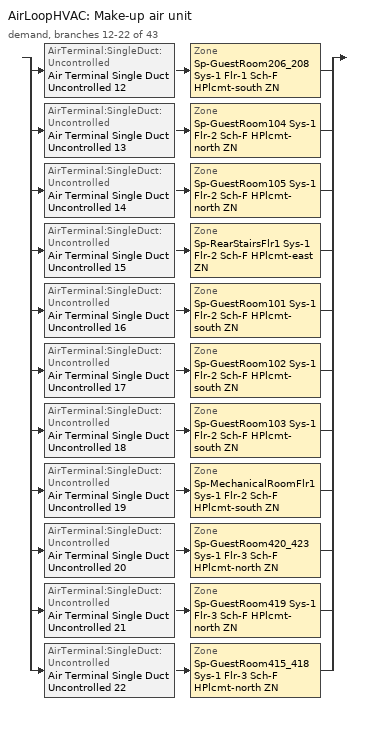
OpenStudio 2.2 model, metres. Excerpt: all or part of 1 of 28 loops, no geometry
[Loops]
AirLoopHVAC 'Make-up air unit'
 demand, branches 12-22 of 43: split
  | AirTerminal:SingleDuct:Uncontrolled 'Air Terminal Single Duct Uncontrolled 12' > Zone 'Sp-GuestRoom206_208 Sys-1 Flr-1 Sch-F HPlcmt-south ZN'
  | AirTerminal:SingleDuct:Uncontrolled 'Air Terminal Single Duct Uncontrolled 13' > Zone 'Sp-GuestRoom104 Sys-1 Flr-2 Sch-F HPlcmt-north ZN'
  | AirTerminal:SingleDuct:Uncontrolled 'Air Terminal Single Duct Uncontrolled 14' > Zone 'Sp-GuestRoom105 Sys-1 Flr-2 Sch-F HPlcmt-north ZN'
  | AirTerminal:SingleDuct:Uncontrolled 'Air Terminal Single Duct Uncontrolled 15' > Zone 'Sp-RearStairsFlr1 Sys-1 Flr-2 Sch-F HPlcmt-east ZN'
  | AirTerminal:SingleDuct:Uncontrolled 'Air Terminal Single Duct Uncontrolled 16' > Zone 'Sp-GuestRoom101 Sys-1 Flr-2 Sch-F HPlcmt-south ZN'
  | AirTerminal:SingleDuct:Uncontrolled 'Air Terminal Single Duct Uncontrolled 17' > Zone 'Sp-GuestRoom102 Sys-1 Flr-2 Sch-F HPlcmt-south ZN'
  | AirTerminal:SingleDuct:Uncontrolled 'Air Terminal Single Duct Uncontrolled 18' > Zone 'Sp-GuestRoom103 Sys-1 Flr-2 Sch-F HPlcmt-south ZN'
  | AirTerminal:SingleDuct:Uncontrolled 'Air Terminal Single Duct Uncontrolled 19' > Zone 'Sp-MechanicalRoomFlr1 Sys-1 Flr-2 Sch-F HPlcmt-south ZN'
  | AirTerminal:SingleDuct:Uncontrolled 'Air Terminal Single Duct Uncontrolled 20' > Zone 'Sp-GuestRoom420_423 Sys-1 Flr-3 Sch-F HPlcmt-north ZN'
  | AirTerminal:SingleDuct:Uncontrolled 'Air Terminal Single Duct Uncontrolled 21' > Zone 'Sp-GuestRoom419 Sys-1 Flr-3 Sch-F HPlcmt-north ZN'
  | AirTerminal:SingleDuct:Uncontrolled 'Air Terminal Single Duct Uncontrolled 22' > Zone 'Sp-GuestRoom415_418 Sys-1 Flr-3 Sch-F HPlcmt-north ZN'
[Sizing:Zone] Zone Cooling Design Supply Air Temperature Input Method=SupplyAirTemperature; Zone Cooling Design Supply Air Temperature {C}=13; Zone Cooling Design Supply Air Temperature Difference {deltaC}=11.11; Zone Heating Design Supply Air Temperature Input Method=SupplyAirTemperature; Zone Heating Design Supply Air Temperature {C}=43; Zone Heating Design Supply Air Temperature Difference {deltaC}=11.11; Zone Cooling Design Supply Air Humidity Ratio {kg-H2O/kg-air}=0.0085; Zone Heating Design Supply Air Humidity Ratio {kg-H2O/kg-air}=0.008; Zone Heating Sizing Factor=1.3; Zone Cooling Sizing Factor=1.1; Cooling Design Air Flow Method=DesignDay; Heating Design Air Flow Method=DesignDay; Account for Dedicated Outdoor Air System=No; Dedicated Outdoor Air System Control Strategy=NeutralSupplyAir; Dedicated Outdoor Air Low Setpoint Temperature for Design {C}=autosize; Dedicated Outdoor Air High Setpoint Temperature for Design {C}=autosize
Sp-GuestRoom206_208 Sys-1 Flr-1 Sch-F HPlcmt-south ZN; Sp-GuestRoom104 Sys-1 Flr-2 Sch-F HPlcmt-north ZN; Sp-GuestRoom105 Sys-1 Flr-2 Sch-F HPlcmt-north ZN; Sp-RearStairsFlr1 Sys-1 Flr-2 Sch-F HPlcmt-east ZN; Sp-GuestRoom101 Sys-1 Flr-2 Sch-F HPlcmt-south ZN; Sp-GuestRoom102 Sys-1 Flr-2 Sch-F HPlcmt-south ZN; Sp-GuestRoom103 Sys-1 Flr-2 Sch-F HPlcmt-south ZN; Sp-MechanicalRoomFlr1 Sys-1 Flr-2 Sch-F HPlcmt-south ZN; Sp-GuestRoom420_423 Sys-1 Flr-3 Sch-F HPlcmt-north ZN; Sp-GuestRoom419 Sys-1 Flr-3 Sch-F HPlcmt-north ZN; Sp-GuestRoom415_418 Sys-1 Flr-3 Sch-F HPlcmt-north ZN
[Zone equipment]
Sp-GuestRoom206_208 Sys-1 Flr-1 Sch-F HPlcmt-south ZN: Sp-GuestRoom206_208 Sys-1 Flr-1 Sch-F HPlcmt-south ZN PTAC, Zone HVAC Baseboard Convective Water 12, Air Terminal Single Duct Uncontrolled 12
Sp-GuestRoom104 Sys-1 Flr-2 Sch-F HPlcmt-north ZN: Sp-GuestRoom104 Sys-1 Flr-2 Sch-F HPlcmt-north ZN PTAC, Zone HVAC Baseboard Convective Water 13, Air Terminal Single Duct Uncontrolled 13
Sp-GuestRoom105 Sys-1 Flr-2 Sch-F HPlcmt-north ZN: Sp-GuestRoom105 Sys-1 Flr-2 Sch-F HPlcmt-north ZN PTAC, Zone HVAC Baseboard Convective Water 14, Air Terminal Single Duct Uncontrolled 14
Sp-RearStairsFlr1 Sys-1 Flr-2 Sch-F HPlcmt-east ZN: Sp-RearStairsFlr1 Sys-1 Flr-2 Sch-F HPlcmt-east ZN PTAC, Zone HVAC Baseboard Convective Water 15, Air Terminal Single Duct Uncontrolled 15
Sp-GuestRoom101 Sys-1 Flr-2 Sch-F HPlcmt-south ZN: Sp-GuestRoom101 Sys-1 Flr-2 Sch-F HPlcmt-south ZN PTAC, Zone HVAC Baseboard Convective Water 16, Air Terminal Single Duct Uncontrolled 16
Sp-GuestRoom102 Sys-1 Flr-2 Sch-F HPlcmt-south ZN: Sp-GuestRoom102 Sys-1 Flr-2 Sch-F HPlcmt-south ZN PTAC, Zone HVAC Baseboard Convective Water 17, Air Terminal Single Duct Uncontrolled 17
Sp-GuestRoom103 Sys-1 Flr-2 Sch-F HPlcmt-south ZN: Sp-GuestRoom103 Sys-1 Flr-2 Sch-F HPlcmt-south ZN PTAC, Zone HVAC Baseboard Convective Water 18, Air Terminal Single Duct Uncontrolled 18
Sp-MechanicalRoomFlr1 Sys-1 Flr-2 Sch-F HPlcmt-south ZN: Sp-MechanicalRoomFlr1 Sys-1 Flr-2 Sch-F HPlcmt-south ZN PTAC, Zone HVAC Baseboard Convective Water 19, Air Terminal Single Duct Uncontrolled 19
Sp-GuestRoom420_423 Sys-1 Flr-3 Sch-F HPlcmt-north ZN: Sp-GuestRoom420_423 Sys-1 Flr-3 Sch-F HPlcmt-north ZN PTAC, Zone HVAC Baseboard Convective Water 20, Air Terminal Single Duct Uncontrolled 20
Sp-GuestRoom419 Sys-1 Flr-3 Sch-F HPlcmt-north ZN: Sp-GuestRoom419 Sys-1 Flr-3 Sch-F HPlcmt-north ZN PTAC, Zone HVAC Baseboard Convective Water 21, Air Terminal Single Duct Uncontrolled 21
Sp-GuestRoom415_418 Sys-1 Flr-3 Sch-F HPlcmt-north ZN: Sp-GuestRoom415_418 Sys-1 Flr-3 Sch-F HPlcmt-north ZN PTAC, Zone HVAC Baseboard Convective Water 22, Air Terminal Single Duct Uncontrolled 22
[Fan:ConstantVolume] Availability Schedule=Always On Discrete; Fan Efficiency=0.39975; Pressure Rise {Pa}=640; Maximum Flow Rate {m3/s}=AutoSize; Motor Efficiency=0.615
Fan Constant Volume 13; Fan Constant Volume 14; Fan Constant Volume 15; Fan Constant Volume 16; Fan Constant Volume 17; Fan Constant Volume 18; Fan Constant Volume 19; Fan Constant Volume 20; Fan Constant Volume 21; Fan Constant Volume 22; Fan Constant Volume 23
[Coil:Cooling:DX:SingleSpeed] Availability Schedule=Always On Discrete; Rated Total Cooling Capacity {W}=autosize; Rated Sensible Heat Ratio=autosize; Rated Air Flow Rate {m3/s}=autosize; Rated Evaporator Fan Power Per Volume Flow Rate {W/(m3/s)}=773.3; Condenser Type=AirCooled; Evaporative Condenser Effectiveness=0; Evaporative Condenser Air Flow Rate {m3/s}=Autosize; Evaporative Condenser Pump Rated Power Consumption {W}=Autosize; Crankcase Heater Capacity {W}=0; Maximum Outdoor Dry-Bulb Temperature for Crankcase Heater Operation {C}=0; Basin Heater Capacity {W/K}=0; Basin Heater Setpoint Temperature {C}=10
Name | Rated COP {W/W} | Total Cooling Capacity Function of Temperature Curve | Total Cooling Capacity Function of Flow Fraction Curve | Energy Input Ratio Function of Temperature Curve | Energy Input Ratio Function of Flow Fraction Curve | Part Load Fraction Correlation Curve
Coil Cooling DX Single Speed 13 5kBtu/hr 11.0EER | 3.72547 | DXCOOL-NECB2011-REF-CAPFT 4 | DXCOOL-NECB2011-REF-CAPFFLOW 4 | DXCOOL-NECB2011-REF-COOLEIRFT 4 | DXCOOL-NECB2011-REF-COOLEIRFFLOW 4 | DXCOOL-NECB2011-REF-COOLPLFFPLR 4
Coil Cooling DX Single Speed 14 2kBtu/hr 11.0EER | 3.72277 | DXCOOL-NECB2011-REF-CAPFT 5 | DXCOOL-NECB2011-REF-CAPFFLOW 5 | DXCOOL-NECB2011-REF-COOLEIRFT 5 | DXCOOL-NECB2011-REF-COOLEIRFFLOW 5 | DXCOOL-NECB2011-REF-COOLPLFFPLR 5
Coil Cooling DX Single Speed 15 2kBtu/hr 11.0EER | 3.72293 | DXCOOL-NECB2011-REF-CAPFT 6 | DXCOOL-NECB2011-REF-CAPFFLOW 6 | DXCOOL-NECB2011-REF-COOLEIRFT 6 | DXCOOL-NECB2011-REF-COOLEIRFFLOW 6 | DXCOOL-NECB2011-REF-COOLPLFFPLR 6
Coil Cooling DX Single Speed 16 2kBtu/hr 11.0EER | 3.72297 | DXCOOL-NECB2011-REF-CAPFT 7 | DXCOOL-NECB2011-REF-CAPFFLOW 7 | DXCOOL-NECB2011-REF-COOLEIRFT 7 | DXCOOL-NECB2011-REF-COOLEIRFFLOW 7 | DXCOOL-NECB2011-REF-COOLPLFFPLR 7
Coil Cooling DX Single Speed 17 1kBtu/hr 11.0EER | 3.72234 | DXCOOL-NECB2011-REF-CAPFT 8 | DXCOOL-NECB2011-REF-CAPFFLOW 8 | DXCOOL-NECB2011-REF-COOLEIRFT 8 | DXCOOL-NECB2011-REF-COOLEIRFFLOW 8 | DXCOOL-NECB2011-REF-COOLPLFFPLR 8
Coil Cooling DX Single Speed 18 1kBtu/hr 11.0EER | 3.72233 | DXCOOL-NECB2011-REF-CAPFT 9 | DXCOOL-NECB2011-REF-CAPFFLOW 9 | DXCOOL-NECB2011-REF-COOLEIRFT 9 | DXCOOL-NECB2011-REF-COOLEIRFFLOW 9 | DXCOOL-NECB2011-REF-COOLPLFFPLR 9
Coil Cooling DX Single Speed 19 2kBtu/hr 11.0EER | 3.72239 | DXCOOL-NECB2011-REF-CAPFT 10 | DXCOOL-NECB2011-REF-CAPFFLOW 10 | DXCOOL-NECB2011-REF-COOLEIRFT 10 | DXCOOL-NECB2011-REF-COOLEIRFFLOW 10 | DXCOOL-NECB2011-REF-COOLPLFFPLR 10
Coil Cooling DX Single Speed 20 2kBtu/hr 11.0EER | 3.72236 | DXCOOL-NECB2011-REF-CAPFT 12 | DXCOOL-NECB2011-REF-CAPFFLOW 12 | DXCOOL-NECB2011-REF-COOLEIRFT 12 | DXCOOL-NECB2011-REF-COOLEIRFFLOW 12 | DXCOOL-NECB2011-REF-COOLPLFFPLR 12
Coil Cooling DX Single Speed 21 12kBtu/hr 9.9EER | 3.35427 | DXCOOL-NECB2011-REF-CAPFT 13 | DXCOOL-NECB2011-REF-CAPFFLOW 13 | DXCOOL-NECB2011-REF-COOLEIRFT 13 | DXCOOL-NECB2011-REF-COOLEIRFFLOW 13 | DXCOOL-NECB2011-REF-COOLPLFFPLR 13
Coil Cooling DX Single Speed 22 3kBtu/hr 11.0EER | 3.72379 | DXCOOL-NECB2011-REF-CAPFT 14 | DXCOOL-NECB2011-REF-CAPFFLOW 14 | DXCOOL-NECB2011-REF-COOLEIRFT 14 | DXCOOL-NECB2011-REF-COOLEIRFFLOW 14 | DXCOOL-NECB2011-REF-COOLPLFFPLR 14
Coil Cooling DX Single Speed 23 12kBtu/hr 9.9EER | 3.34664 | DXCOOL-NECB2011-REF-CAPFT 15 | DXCOOL-NECB2011-REF-CAPFFLOW 15 | DXCOOL-NECB2011-REF-COOLEIRFT 15 | DXCOOL-NECB2011-REF-COOLEIRFFLOW 15 | DXCOOL-NECB2011-REF-COOLPLFFPLR 15
[Coil:Heating:Electric] Availability Schedule=ON_OFF_ALWAYS_OFF
Coil Heating Electric 12; Coil Heating Electric 13; Coil Heating Electric 14; Coil Heating Electric 15; Coil Heating Electric 16; Coil Heating Electric 17; Coil Heating Electric 18; Coil Heating Electric 19; Coil Heating Electric 20; Coil Heating Electric 21; Coil Heating Electric 22
[ZoneHVAC:PackagedTerminalAirConditioner] Availability Schedule=Always On Discrete; Supply Air Flow Rate During Cooling Operation {m3/s}=Autosize; Supply Air Flow Rate During Heating Operation {m3/s}=Autosize; Supply Air Flow Rate When No Cooling or Heating is Needed {m3/s}=Autosize; Outdoor Air Flow Rate During Cooling Operation {m3/s}=Autosize; Outdoor Air Flow Rate During Heating Operation {m3/s}=Autosize; Outdoor Air Flow Rate When No Cooling or Heating is Needed {m3/s}=Autosize; Fan Placement=DrawThrough
Name | Supply Air Fan | Heating Coil | Cooling Coil
Sp-GuestRoom206_208 Sys-1 Flr-1 Sch-F HPlcmt-south ZN PTAC | Fan Constant Volume 13 | Coil Heating Electric 12 | Coil Cooling DX Single Speed 13 5kBtu/hr 11.0EER
Sp-GuestRoom104 Sys-1 Flr-2 Sch-F HPlcmt-north ZN PTAC | Fan Constant Volume 14 | Coil Heating Electric 13 | Coil Cooling DX Single Speed 14 2kBtu/hr 11.0EER
Sp-GuestRoom105 Sys-1 Flr-2 Sch-F HPlcmt-north ZN PTAC | Fan Constant Volume 15 | Coil Heating Electric 14 | Coil Cooling DX Single Speed 15 2kBtu/hr 11.0EER
Sp-RearStairsFlr1 Sys-1 Flr-2 Sch-F HPlcmt-east ZN PTAC | Fan Constant Volume 16 | Coil Heating Electric 15 | Coil Cooling DX Single Speed 16 2kBtu/hr 11.0EER
Sp-GuestRoom101 Sys-1 Flr-2 Sch-F HPlcmt-south ZN PTAC | Fan Constant Volume 17 | Coil Heating Electric 16 | Coil Cooling DX Single Speed 17 1kBtu/hr 11.0EER
Sp-GuestRoom102 Sys-1 Flr-2 Sch-F HPlcmt-south ZN PTAC | Fan Constant Volume 18 | Coil Heating Electric 17 | Coil Cooling DX Single Speed 18 1kBtu/hr 11.0EER
Sp-GuestRoom103 Sys-1 Flr-2 Sch-F HPlcmt-south ZN PTAC | Fan Constant Volume 19 | Coil Heating Electric 18 | Coil Cooling DX Single Speed 19 2kBtu/hr 11.0EER
Sp-MechanicalRoomFlr1 Sys-1 Flr-2 Sch-F HPlcmt-south ZN PTAC | Fan Constant Volume 20 | Coil Heating Electric 19 | Coil Cooling DX Single Speed 20 2kBtu/hr 11.0EER
Sp-GuestRoom420_423 Sys-1 Flr-3 Sch-F HPlcmt-north ZN PTAC | Fan Constant Volume 21 | Coil Heating Electric 20 | Coil Cooling DX Single Speed 21 12kBtu/hr 9.9EER
Sp-GuestRoom419 Sys-1 Flr-3 Sch-F HPlcmt-north ZN PTAC | Fan Constant Volume 22 | Coil Heating Electric 21 | Coil Cooling DX Single Speed 22 3kBtu/hr 11.0EER
Sp-GuestRoom415_418 Sys-1 Flr-3 Sch-F HPlcmt-north ZN PTAC | Fan Constant Volume 23 | Coil Heating Electric 22 | Coil Cooling DX Single Speed 23 12kBtu/hr 9.9EER
[AirTerminal:SingleDuct:Uncontrolled] Availability Schedule=Always On Discrete; Maximum Air Flow Rate {m3/s}=AutoSize
Air Terminal Single Duct Uncontrolled 12; Air Terminal Single Duct Uncontrolled 13; Air Terminal Single Duct Uncontrolled 14; Air Terminal Single Duct Uncontrolled 15; Air Terminal Single Duct Uncontrolled 16; Air Terminal Single Duct Uncontrolled 17; Air Terminal Single Duct Uncontrolled 18; Air Terminal Single Duct Uncontrolled 19; Air Terminal Single Duct Uncontrolled 20; Air Terminal Single Duct Uncontrolled 21; Air Terminal Single Duct Uncontrolled 22
[Schedule:Ruleset]
ON_OFF_ALWAYS_OFF: Default Day Schedule=Schedule Day 3
[Schedule:Day]
Schedule Day 3; wkdON_OFF_ALWAYS_OFF 1; satON_OFF_ALWAYS_OFF 1; sunON_OFF_ALWAYS_OFF 1: 1, 0, 0, 2, 0, 0, 3, 0, 0, 4, 0, 0, 5, 0, 0, 6, 0, 0, 7, 0, 0, 8, 0, 0, 9, 0, 0, 10, 0, 0, 11, 0, 0, 12, 0, 0, 13, 0, 0, 14, 0, 0, 15, 0, 0, 16, 0, 0, 17, 0, 0, 18, 0, 0, 19, 0, 0, 20, 0, 0, 21, 0, 0, 22, 0, 0, 23, 0, 0, 24, 0, 0
[Schedule:Rule] Schedule Ruleset=ON_OFF_ALWAYS_OFF; Date Specification Type=DateRange; Start Month=1; Start Day=1; End Month=12; End Day=31
Name | Rule Order | Day Schedule | Apply Sunday | Apply Monday | Apply Tuesday | Apply Wednesday | Apply Thursday | Apply Friday | Apply Saturday
wkdON_OFF_ALWAYS_OFF rule | 2 | wkdON_OFF_ALWAYS_OFF 1 | No | Yes | Yes | Yes | Yes | Yes | No
satON_OFF_ALWAYS_OFFrule | 1 | satON_OFF_ALWAYS_OFF 1 | No | No | No | No | No | No | Yes
sunON_OFF_ALWAYS_OFFrule | 0 | sunON_OFF_ALWAYS_OFF 1 | Yes | No | No | No | No | No | No
[Schedule:Constant]
Always On Discrete: Value=1
[Curve:Biquadratic] Minimum Value of x=13; Maximum Value of x=24; Minimum Value of y=24; Maximum Value of y=46
Name | Coefficient1 Constant | Coefficient2 x | Coefficient3 x**2 | Coefficient4 y | Coefficient5 y**2 | Coefficient6 x*y
DXCOOL-NECB2011-REF-CAPFT 4; DXCOOL-NECB2011-REF-CAPFT 5; DXCOOL-NECB2011-REF-CAPFT 6; DXCOOL-NECB2011-REF-CAPFT 7; DXCOOL-NECB2011-REF-CAPFT 8; DXCOOL-NECB2011-REF-CAPFT 9; DXCOOL-NECB2011-REF-CAPFT 10; DXCOOL-NECB2011-REF-CAPFT 12; DXCOOL-NECB2011-REF-CAPFT 13; DXCOOL-NECB2011-REF-CAPFT 14; DXCOOL-NECB2011-REF-CAPFT 15 | 0.867905 | 0.0142459 | 0.00055436 | -0.0075575 | 3.3e-05 | -0.0001918
DXCOOL-NECB2011-REF-COOLEIRFT 4; DXCOOL-NECB2011-REF-COOLEIRFT 5; DXCOOL-NECB2011-REF-COOLEIRFT 6; DXCOOL-NECB2011-REF-COOLEIRFT 7; DXCOOL-NECB2011-REF-COOLEIRFT 8; DXCOOL-NECB2011-REF-COOLEIRFT 9; DXCOOL-NECB2011-REF-COOLEIRFT 10; DXCOOL-NECB2011-REF-COOLEIRFT 12; DXCOOL-NECB2011-REF-COOLEIRFT 13; DXCOOL-NECB2011-REF-COOLEIRFT 14; DXCOOL-NECB2011-REF-COOLEIRFT 15 | 0.116936 | 0.0284933 | -0.0004112 | 0.0214108 | 0.00016103 | -0.0006791
[Curve:Quadratic] Coefficient1 Constant=1; Coefficient2 x=0; Coefficient3 x**2=0; Minimum Value of x=0; Maximum Value of x=1
DXCOOL-NECB2011-REF-CAPFFLOW 4; DXCOOL-NECB2011-REF-COOLEIRFFLOW 4; DXCOOL-NECB2011-REF-CAPFFLOW 5; DXCOOL-NECB2011-REF-COOLEIRFFLOW 5; DXCOOL-NECB2011-REF-CAPFFLOW 6; DXCOOL-NECB2011-REF-COOLEIRFFLOW 6; DXCOOL-NECB2011-REF-CAPFFLOW 7; DXCOOL-NECB2011-REF-COOLEIRFFLOW 7; DXCOOL-NECB2011-REF-CAPFFLOW 8; DXCOOL-NECB2011-REF-COOLEIRFFLOW 8; DXCOOL-NECB2011-REF-CAPFFLOW 9; DXCOOL-NECB2011-REF-COOLEIRFFLOW 9; DXCOOL-NECB2011-REF-CAPFFLOW 10; DXCOOL-NECB2011-REF-COOLEIRFFLOW 10; DXCOOL-NECB2011-REF-CAPFFLOW 12; DXCOOL-NECB2011-REF-COOLEIRFFLOW 12; DXCOOL-NECB2011-REF-CAPFFLOW 13; DXCOOL-NECB2011-REF-COOLEIRFFLOW 13; DXCOOL-NECB2011-REF-CAPFFLOW 14; DXCOOL-NECB2011-REF-COOLEIRFFLOW 14; DXCOOL-NECB2011-REF-CAPFFLOW 15; DXCOOL-NECB2011-REF-COOLEIRFFLOW 15
[Curve:Cubic] Coefficient1 Constant=0.0277; Coefficient2 x=4.9151; Coefficient3 x**2=-8.184; Coefficient4 x**3=4.2702; Minimum Value of x=0.7; Maximum Value of x=1
DXCOOL-NECB2011-REF-COOLPLFFPLR 4; DXCOOL-NECB2011-REF-COOLPLFFPLR 5; DXCOOL-NECB2011-REF-COOLPLFFPLR 6; DXCOOL-NECB2011-REF-COOLPLFFPLR 7; DXCOOL-NECB2011-REF-COOLPLFFPLR 8; DXCOOL-NECB2011-REF-COOLPLFFPLR 9; DXCOOL-NECB2011-REF-COOLPLFFPLR 10; DXCOOL-NECB2011-REF-COOLPLFFPLR 12; DXCOOL-NECB2011-REF-COOLPLFFPLR 13; DXCOOL-NECB2011-REF-COOLPLFFPLR 14; DXCOOL-NECB2011-REF-COOLPLFFPLR 15
